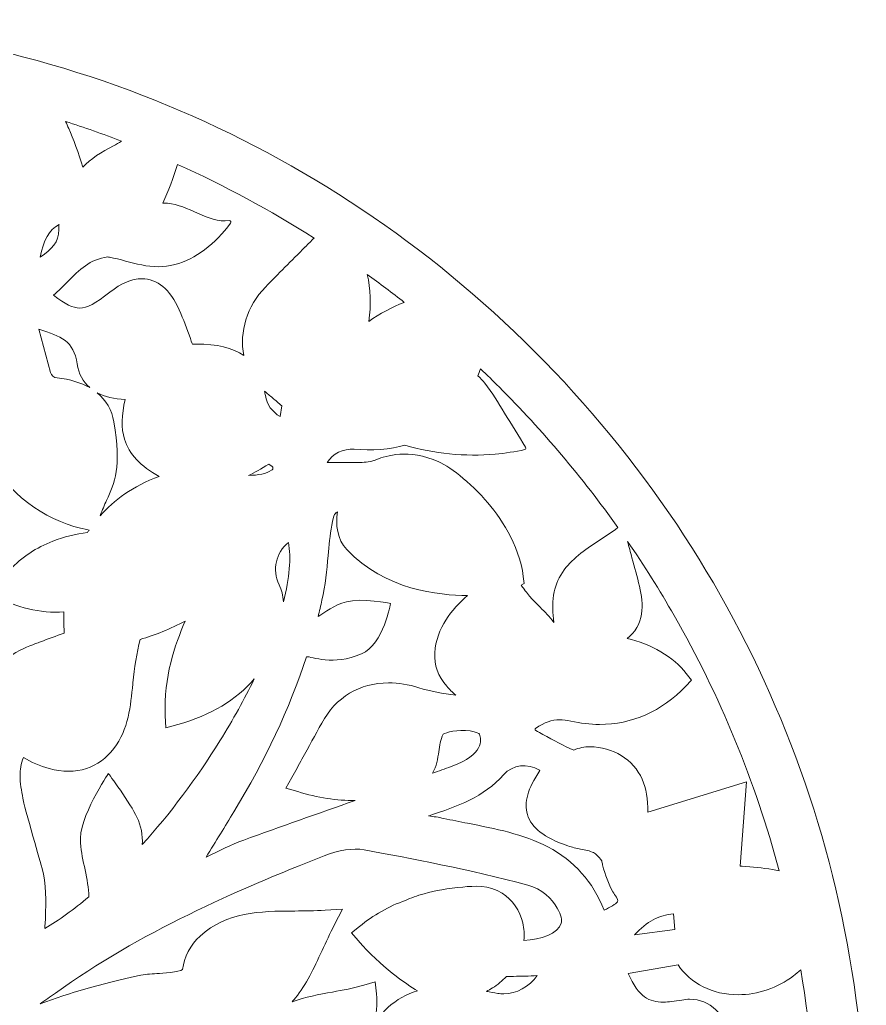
# Model space of a CAD drawing. Header units: millimetres. Extents: x -978 to 1415, y -113 to 605.
# Drawn here: x 1158.3 to 1414.6, y 306.6 to 605 of the extents above; entities that cross this region are included whole.
import ezdxf

# ---------------------------------------------------------------- set-up
doc = ezdxf.new("R2010")
doc.units = ezdxf.units.MM
doc.header["$MEASUREMENT"] = 0
doc.layers.add('Layer 1', color=7, linetype='Continuous')

msp = doc.modelspace()

# ---------------------------------------------------------------- linework, layer by layer
at = {"layer": 'Layer 1', "lineweight": 0}
for points, knots in [([(1314.18, 504.58), (1249.42, 569.34), (1163.31, 605.01), (1071.72, 605.01), (980.12, 605.01), (894.02, 569.34), (829.25, 504.58), (764.48, 439.81), (728.82, 353.7), (728.82, 262.11), (728.82, 170.52), (764.48, 84.41), (829.25, 19.64), (894.02, -45.12), (980.12, -80.79), (1071.72, -80.79), (1163.31, -80.79), (1249.42, -45.12), (1314.18, 19.64), (1378.95, 84.41), (1414.62, 170.52), (1414.62, 262.11), (1414.62, 353.7), (1378.95, 439.81), (1314.18, 504.58)], [0, 0, 0, 0, 1, 1, 1, 2, 2, 2, 3, 3, 3, 4, 4, 4, 5, 5, 5, 6, 6, 6, 7, 7, 7, 8, 8, 8, 8]), ([(1189.06, 568.27), (1188.31, 567.75), (1187.52, 567.25), (1186.7, 566.85), (1182.91, 565), (1179.83, 562.87), (1177.38, 560.37), (1176.19, 564.59), (1174.46, 568.94), (1173.1, 572.09), (1172.79, 572.8), (1172.48, 573.51), (1172.16, 574.21), (1177.83, 572.39), (1183.5, 570.4), (1189.06, 568.27)], [0, 0, 0, 0, 1, 1, 1, 2, 2, 2, 3, 3, 3, 4, 4, 4, 5, 5, 5, 5]), ([(1172.74, 525.63), (1176.34, 529.31), (1179.47, 532.49), (1184.95, 533.2), (1185.11, 533.17), (1185.26, 533.15), (1185.42, 533.12), (1188.72, 532.5), (1191.91, 531.43), (1195.2, 530.77), (1198.54, 530.1), (1201.87, 530.01), (1205.19, 530.86), (1208.46, 531.69), (1211.52, 533.3), (1214.22, 535.33), (1217.23, 537.6), (1219.82, 540.4), (1222.12, 543.38), (1222.36, 543.69), (1222.16, 544.23), (1221.73, 544.18), (1218.36, 543.77), (1215.14, 545.07), (1212.13, 546.43), (1209.2, 547.75), (1206.25, 549.14), (1203, 549.43), (1202.53, 549.47), (1202.07, 549.49), (1201.61, 549.5), (1203.36, 553.17), (1204.71, 557.1), (1206.06, 561.21), (1220.29, 554.81), (1234.18, 547.3), (1247.4, 538.88), (1246.51, 538), (1245.65, 537.13), (1244.79, 536.28), (1244.79, 536.28), (1244.72, 536.21), (1244.72, 536.21), (1240.5, 532.01), (1236.53, 528.05), (1232.65, 524.05), (1227.06, 518.29), (1224.72, 510.43), (1226.1, 503.37), (1222.72, 505.73), (1218.02, 506.82), (1211.75, 506.82), (1211.36, 506.82), (1210.95, 506.81), (1210.54, 506.8), (1210.33, 507.37), (1210.13, 507.93), (1209.93, 508.49), (1208.91, 511.34), (1207.85, 514.28), (1206.57, 517.15), (1203.76, 523.41), (1199.95, 526.59), (1195.24, 526.59), (1192.21, 526.59), (1189.04, 525.25), (1185.55, 522.51), (1181.16, 519.07), (1178.6, 517.73), (1176.42, 517.73), (1174.44, 517.73), (1172.09, 518.87), (1168.53, 521.6), (1170.05, 522.89), (1171.41, 524.28), (1172.74, 525.63)], [0, 0, 0, 0, 1, 1, 1, 2, 2, 2, 3, 3, 3, 4, 4, 4, 5, 5, 5, 6, 6, 6, 7, 7, 7, 8, 8, 8, 9, 9, 9, 10, 10, 10, 11, 11, 11, 12, 12, 12, 13, 13, 13, 14, 14, 14, 15, 15, 15, 16, 16, 16, 17, 17, 17, 18, 18, 18, 19, 19, 19, 20, 20, 20, 21, 21, 21, 22, 22, 22, 23, 23, 23, 24, 24, 24, 25, 25, 25, 25]), ([(1170.16, 542.99), (1170.14, 542.5), (1170.13, 542.01), (1170.13, 541.52), (1170.15, 537.5), (1168.04, 535.63), (1164.44, 533.17), (1165.52, 538.07), (1167.1, 541.48), (1170.16, 542.99)], [0, 0, 0, 0, 1, 1, 1, 2, 2, 2, 3, 3, 3, 3]), ([(1274.72, 519.41), (1270.93, 518.02), (1267.36, 516.1), (1263.94, 513.61), (1264.7, 518.74), (1264.56, 523.47), (1263.51, 527.92), (1267.28, 525.18), (1271.04, 522.33), (1274.72, 519.41)], [0, 0, 0, 0, 1, 1, 1, 2, 2, 2, 3, 3, 3, 3]), ([(1175.66, 500.84), (1176.1, 497.85), (1177.41, 495.42), (1179.45, 493.63), (1176.79, 495.16), (1173.48, 496.15), (1169.59, 496.55), (1168.64, 496.65), (1167.87, 497.29), (1167.62, 498.19), (1167.62, 498.19), (1164.03, 511.29), (1164.03, 511.29), (1170.85, 509.13), (1174.62, 507.82), (1175.66, 500.84)], [0, 0, 0, 0, 1, 1, 1, 2, 2, 2, 3, 3, 3, 4, 4, 4, 5, 5, 5, 5]), ([(1259.58, 474.95), (1264.45, 474.59), (1270.78, 474.88), (1274.91, 476.21), (1283.78, 473.64), (1293.04, 472.66), (1302.26, 473.49), (1305.27, 473.77), (1308.26, 474.23), (1311.21, 474.85), (1311.53, 474.92), (1311.59, 475.34), (1311.45, 475.58), (1309.33, 479.02), (1307.21, 482.47), (1305.08, 485.91), (1303.19, 488.97), (1301.42, 492.18), (1299.12, 494.97), (1298.46, 495.77), (1297.75, 496.52), (1297, 497.2), (1297.28, 497.88), (1297.56, 498.58), (1297.81, 499.31), (1299.76, 497.46), (1301.64, 495.62), (1303.42, 493.85), (1316.64, 480.62), (1328.67, 466.38), (1339.39, 451.27), (1335.57, 448.29), (1331.24, 446.02), (1327.49, 442.92), (1325.64, 441.4), (1323.93, 439.69), (1322.59, 437.69), (1321.2, 435.62), (1320.29, 433.31), (1319.92, 430.84), (1319.5, 428.09), (1319.66, 425.3), (1320, 422.55), (1318.76, 424.28), (1317.27, 425.75), (1315.86, 427.13), (1315.05, 427.92), (1314.21, 428.73), (1313.44, 429.59), (1312.78, 430.31), (1311.94, 431.41), (1311.03, 432.59), (1310.71, 433.01), (1310.39, 433.43), (1310.06, 433.85), (1310.06, 433.85), (1311.05, 434.31), (1311.05, 434.31), (1311.05, 434.31), (1310.76, 436.48), (1310.76, 436.48), (1309.45, 446.31), (1303.72, 454.56), (1299.14, 459.76), (1293.34, 466.34), (1287.11, 470.59), (1283.5, 471.88), (1274.48, 475.11), (1268.24, 472.64), (1265.86, 471.69), (1265.71, 471.63), (1265.57, 471.58), (1265.46, 471.53), (1264.09, 471.03), (1262.34, 470.99), (1260.8, 470.99), (1260.48, 470.99), (1260.15, 470.99), (1259.83, 471), (1259.83, 471), (1259.7, 471), (1259.7, 471), (1259.36, 471), (1259.03, 471), (1258.69, 471), (1258.08, 471), (1257.58, 470.99), (1257.13, 470.98), (1256.19, 470.94), (1255.18, 470.93), (1253.87, 470.93), (1253.09, 470.93), (1252.26, 470.93), (1251.36, 470.94), (1253.09, 473.64), (1256.18, 475.2), (1259.58, 474.95)], [0, 0, 0, 0, 1, 1, 1, 2, 2, 2, 3, 3, 3, 4, 4, 4, 5, 5, 5, 6, 6, 6, 7, 7, 7, 8, 8, 8, 9, 9, 9, 10, 10, 10, 11, 11, 11, 12, 12, 12, 13, 13, 13, 14, 14, 14, 15, 15, 15, 16, 16, 16, 17, 17, 17, 18, 18, 18, 19, 19, 19, 20, 20, 20, 21, 21, 21, 22, 22, 22, 23, 23, 23, 24, 24, 24, 25, 25, 25, 26, 26, 26, 27, 27, 27, 28, 28, 28, 29, 29, 29, 30, 30, 30, 31, 31, 31, 32, 32, 32, 32]), ([(1237.14, 484.9), (1234.72, 486.21), (1233.06, 488.53), (1232.65, 491.23), (1232.58, 491.69), (1232.5, 492.14), (1232.41, 492.58), (1233.19, 491.88), (1234.02, 491.19), (1234.89, 490.46), (1235.77, 489.73), (1236.68, 488.97), (1237.6, 488.15), (1237.6, 488.15), (1237.14, 484.9), (1237.14, 484.9)], [0, 0, 0, 0, 1, 1, 1, 2, 2, 2, 3, 3, 3, 4, 4, 4, 5, 5, 5, 5]), ([(1189.99, 478.05), (1191.39, 473.46), (1194.75, 469.86), (1200.51, 466.76), (1192.51, 463.82), (1186.75, 459.51), (1182.62, 454.83), (1183.25, 456.59), (1183.92, 458.05), (1184.58, 459.49), (1187.04, 464.84), (1189.16, 469.46), (1186.78, 483.24), (1186.16, 486.86), (1184.43, 489.83), (1181.73, 492.06), (1184.02, 490.83), (1186.88, 490.15), (1190.22, 490.08), (1189.04, 485.27), (1188.97, 481.41), (1189.99, 478.05)], [0, 0, 0, 0, 1, 1, 1, 2, 2, 2, 3, 3, 3, 4, 4, 4, 5, 5, 5, 6, 6, 6, 7, 7, 7, 7]), ([(1146.99, 465.96), (1146.99, 465.96), (1146.99, 469.56), (1146.99, 469.56), (1146.99, 469.56), (1143.45, 468.91), (1143.45, 468.91), (1143.23, 468.87), (1142.86, 468.81), (1142.38, 468.74), (1145.07, 470.06), (1147.48, 471.75), (1149.59, 473.78), (1150.03, 472.48), (1150.52, 471.27), (1150.95, 470.27), (1155.07, 460.64), (1168.54, 452.34), (1178.55, 450.64), (1178.55, 450.64), (1179.29, 450.51), (1179.29, 450.51), (1179.12, 450.26), (1178.96, 450.01), (1178.8, 449.75), (1175.22, 449.28), (1171.68, 448.44), (1168.31, 447.14), (1163.4, 445.24), (1158.86, 442.33), (1155.3, 438.43), (1153.37, 436.32), (1151.76, 433.94), (1150.57, 431.34), (1150.42, 431.01), (1150.7, 430.74), (1150.98, 430.74), (1150.98, 430.74), (1150.98, 430.74), (1150.98, 430.74), (1157.15, 426.94), (1164.45, 425.28), (1171.65, 425.73), (1171.53, 422.93), (1171.65, 420.69), (1171.77, 419.31), (1169.19, 418.42), (1166.84, 417.56), (1164.6, 416.69), (1164.39, 416.61), (1164.14, 416.52), (1163.86, 416.41), (1163.86, 416.41), (1163.81, 416.4), (1163.81, 416.4), (1160.16, 415.06), (1151.62, 411.93), (1148.94, 404.36), (1147.35, 399.84), (1148.18, 394.7), (1151.4, 389.06), (1151.23, 388.74), (1151.06, 388.4), (1150.92, 388.03), (1147.18, 378.53), (1147.72, 374.51), (1148.24, 370.62), (1148.3, 370.22), (1148.35, 369.82), (1148.4, 369.41), (1142.69, 372.69), (1136.25, 374.43), (1129.77, 374.43), (1127.35, 374.43), (1124.92, 374.18), (1122.57, 373.69), (1122.04, 373.58), (1121.53, 373.47), (1121.04, 373.35), (1121.19, 377.43), (1119.59, 381.56), (1116.62, 384.4), (1112.49, 388.35), (1098.77, 393.91), (1099.86, 392.17), (1102.96, 387.29), (1101.41, 380.88), (1104.48, 375.91), (1106.25, 373.03), (1108.96, 371.26), (1111.96, 370.05), (1108.15, 368.63), (1104.61, 367.95), (1101.03, 367.95), (1098.8, 367.95), (1096.55, 368.2), (1094.14, 368.72), (1091.69, 369.24), (1089.23, 369.42), (1086.86, 369.6), (1081.97, 369.96), (1077.68, 370.28), (1073.84, 373.23), (1073.87, 373.25), (1073.89, 373.27), (1073.92, 373.3), (1075.75, 374.94), (1077.65, 376.65), (1079.62, 378.16), (1087.87, 384.51), (1090.24, 391.82), (1087.3, 401.85), (1086.84, 403.43), (1087.88, 407.56), (1090.71, 412.1), (1093.1, 415.93), (1095.71, 418.23), (1096.95, 418.44), (1098, 418.62), (1100.02, 417.75), (1101.69, 415.77), (1103.07, 414.14), (1103.79, 412.27), (1103.56, 410.91), (1103.08, 408.05), (1101.63, 399.35), (1109.76, 394.17), (1111.87, 392.82), (1113.76, 392.24), (1116.38, 391.43), (1116.38, 391.43), (1116.59, 391.36), (1116.59, 391.36), (1119.15, 390.57), (1133.98, 388.3), (1137.76, 390.59), (1137.76, 390.59), (1139.6, 391.71), (1139.6, 391.71), (1139.6, 391.71), (1139.14, 393.8), (1139.14, 393.8), (1138.81, 395.31), (1138.54, 396.9), (1138.26, 398.59), (1137.26, 404.66), (1136.12, 411.54), (1131.16, 417.45), (1128.43, 420.71), (1124.86, 421.41), (1121.52, 421.5), (1123.68, 421.7), (1124.56, 421.81), (1125.07, 421.96), (1144.85, 427.59), (1146.99, 454.6), (1146.99, 465.96)], [0, 0, 0, 0, 1, 1, 1, 2, 2, 2, 3, 3, 3, 4, 4, 4, 5, 5, 5, 6, 6, 6, 7, 7, 7, 8, 8, 8, 9, 9, 9, 10, 10, 10, 11, 11, 11, 12, 12, 12, 13, 13, 13, 14, 14, 14, 15, 15, 15, 16, 16, 16, 17, 17, 17, 18, 18, 18, 19, 19, 19, 20, 20, 20, 21, 21, 21, 22, 22, 22, 23, 23, 23, 24, 24, 24, 25, 25, 25, 26, 26, 26, 27, 27, 27, 28, 28, 28, 29, 29, 29, 30, 30, 30, 31, 31, 31, 32, 32, 32, 33, 33, 33, 34, 34, 34, 35, 35, 35, 36, 36, 36, 37, 37, 37, 38, 38, 38, 39, 39, 39, 40, 40, 40, 41, 41, 41, 42, 42, 42, 43, 43, 43, 44, 44, 44, 45, 45, 45, 46, 46, 46, 47, 47, 47, 48, 48, 48, 49, 49, 49, 50, 50, 50, 51, 51, 51, 52, 52, 52, 52]), ([(1233.68, 470.48), (1233.68, 470.48), (1234.69, 469.76), (1234.69, 469.76), (1234.87, 469.63), (1234.96, 469.46), (1234.95, 469.24), (1234.95, 469.02), (1234.85, 468.84), (1234.67, 468.72), (1234.67, 468.72), (1234.46, 468.59), (1234.46, 468.59), (1232.91, 467.6), (1230.58, 467.08), (1227.55, 467.05), (1229.35, 467.87), (1231.37, 468.98), (1233.68, 470.48)], [0, 0, 0, 0, 1, 1, 1, 2, 2, 2, 3, 3, 3, 4, 4, 4, 5, 5, 5, 6, 6, 6, 6]), ([(1249.79, 429.3), (1250.81, 433.77), (1251.24, 438.34), (1251.66, 442.76), (1251.95, 445.8), (1252.24, 448.94), (1252.73, 451.94), (1253.26, 455.28), (1253.97, 455.9), (1254.5, 456.01), (1253.83, 452.23), (1254.42, 447.64), (1257.28, 444.63), (1268.96, 432.36), (1285.25, 430.67), (1293.82, 430.73), (1289.13, 426.28), (1284.42, 421.1), (1283.95, 413.29), (1283.73, 409.7), (1284.95, 406.31), (1287.57, 403.23), (1288.36, 402.3), (1289.26, 401.41), (1290.3, 400.53), (1286.46, 401.01), (1282.64, 401.64), (1279.1, 402.76), (1276, 403.75), (1272.93, 404.25), (1269.97, 404.25), (1261.17, 404.25), (1253.97, 399.91), (1249.7, 392.03), (1247.76, 388.47), (1245.81, 384.93), (1243.73, 381.17), (1242.75, 379.39), (1241.74, 377.55), (1240.68, 375.62), (1240.68, 375.62), (1238.89, 372.38), (1238.89, 372.38), (1238.89, 372.38), (1242.44, 371.31), (1242.44, 371.31), (1248.48, 369.48), (1254.32, 368.57), (1259.81, 368.61), (1248.74, 364.73), (1237.3, 360.72), (1226.08, 356.62), (1222.25, 355.22), (1218.67, 353.49), (1214.71, 351.5), (1217.7, 356.37), (1220.4, 360.78), (1223.1, 365.2), (1232.67, 380.87), (1239.93, 396.37), (1245.07, 412.16), (1246.65, 412.28), (1253.22, 409.3), (1261.72, 413.02), (1268.48, 415.98), (1270.56, 428.32), (1270.56, 428.32), (1270.56, 428.32), (1261.73, 430.02), (1257.17, 428.8), (1253.24, 427.75), (1250.9, 425.74), (1248.59, 424.33), (1249.02, 425.98), (1249.42, 427.64), (1249.79, 429.3)], [0, 0, 0, 0, 1, 1, 1, 2, 2, 2, 3, 3, 3, 4, 4, 4, 5, 5, 5, 6, 6, 6, 7, 7, 7, 8, 8, 8, 9, 9, 9, 10, 10, 10, 11, 11, 11, 12, 12, 12, 13, 13, 13, 14, 14, 14, 15, 15, 15, 16, 16, 16, 17, 17, 17, 18, 18, 18, 19, 19, 19, 20, 20, 20, 21, 21, 21, 22, 22, 22, 23, 23, 23, 24, 24, 24, 25, 25, 25, 25]), ([(1239.63, 446.79), (1240.48, 442.1), (1239.98, 435.98), (1238.16, 428.8), (1237.99, 430.6), (1237.53, 432.41), (1236.8, 433.97), (1234.65, 438.59), (1235.8, 443.53), (1239.63, 446.79)], [0, 0, 0, 0, 1, 1, 1, 2, 2, 2, 3, 3, 3, 3]), ([(1345.92, 433.49), (1345.25, 436.39), (1344.42, 439.25), (1343.65, 442.13), (1343.21, 443.78), (1342.76, 445.43), (1342.32, 447.08), (1347.33, 439.79), (1352.03, 432.31), (1356.42, 424.65), (1370.32, 400.37), (1381.03, 374.38), (1388.26, 347.35), (1387.55, 347.5), (1386.89, 347.63), (1386.23, 347.74), (1383.11, 348.27), (1380.03, 348.51), (1377.05, 348.75), (1376.84, 348.76), (1376.63, 348.78), (1376.43, 348.8), (1376.43, 348.8), (1378.32, 374.27), (1378.32, 374.27), (1378.32, 374.27), (1348.44, 365.11), (1348.44, 365.11), (1348.56, 369.05), (1348, 372.32), (1346.75, 375.08), (1344.05, 381.03), (1337.87, 384.88), (1330.97, 384.9), (1329.23, 384.9), (1327.61, 384.57), (1326.02, 383.9), (1323, 385.18), (1319.95, 386.86), (1316.72, 388.65), (1315.99, 389.05), (1315.26, 389.45), (1314.52, 389.86), (1314.4, 389.92), (1314.35, 390.01), (1314.34, 390.14), (1314.33, 390.27), (1314.38, 390.36), (1314.48, 390.43), (1317.29, 392.33), (1319.34, 393.07), (1321.78, 393.07), (1322.81, 393.07), (1323.91, 392.94), (1325.14, 392.66), (1328.05, 391.99), (1330.98, 391.66), (1333.83, 391.66), (1343.67, 391.66), (1352.69, 395.64), (1359.89, 403.17), (1359.89, 403.17), (1361.67, 405.02), (1361.67, 405.02), (1361.67, 405.02), (1360.12, 407.06), (1360.12, 407.06), (1356.27, 412.11), (1349.34, 416.11), (1342.18, 417.71), (1344.55, 419.35), (1346.12, 422.31), (1346.55, 425.06), (1346.98, 427.88), (1346.56, 430.74), (1345.92, 433.49)], [0, 0, 0, 0, 1, 1, 1, 2, 2, 2, 3, 3, 3, 4, 4, 4, 5, 5, 5, 6, 6, 6, 7, 7, 7, 8, 8, 8, 9, 9, 9, 10, 10, 10, 11, 11, 11, 12, 12, 12, 13, 13, 13, 14, 14, 14, 15, 15, 15, 16, 16, 16, 17, 17, 17, 18, 18, 18, 19, 19, 19, 20, 20, 20, 21, 21, 21, 22, 22, 22, 23, 23, 23, 24, 24, 24, 25, 25, 25, 25]), ([(1186.76, 384.38), (1191.2, 390.25), (1191.86, 397.21), (1192.5, 403.93), (1192.5, 403.93), (1192.53, 404.23), (1192.53, 404.23), (1192.97, 408.82), (1193.71, 413.24), (1194.72, 417.4), (1199.2, 418.65), (1203.92, 420.58), (1208.41, 422.97), (1205.15, 415.73), (1201.9, 405.94), (1202.32, 394.41), (1202.32, 394.41), (1202.46, 390.59), (1202.46, 390.59), (1202.46, 390.59), (1206.14, 391.64), (1206.14, 391.64), (1216.2, 394.51), (1223.88, 399.07), (1229.28, 405.42), (1226.33, 399.35), (1222.85, 393.07), (1218.91, 386.73), (1211.75, 375.22), (1203.68, 364.5), (1195.38, 355.27), (1195.53, 358.14), (1195, 360.99), (1193.77, 363.61), (1191.87, 367.62), (1185.12, 376.83), (1185.12, 376.83), (1185.12, 376.83), (1176.02, 363.43), (1176.63, 355.77), (1177.06, 350.35), (1179.17, 344.89), (1179.18, 339.45), (1174.64, 335.63), (1170.17, 332.41), (1165.87, 329.89), (1165.89, 330.33), (1165.91, 330.77), (1165.94, 331.2), (1166.2, 336.21), (1166.46, 341.4), (1165.42, 346.46), (1165.09, 348.05), (1164.04, 351.7), (1162.82, 355.96), (1161.39, 360.93), (1159.77, 366.57), (1159.33, 368.88), (1159.33, 368.88), (1159.25, 369.33), (1159.25, 369.33), (1158.82, 371.59), (1158.37, 373.93), (1158.36, 376.14), (1158.35, 377.89), (1158.69, 379.75), (1159.36, 381.68), (1161.81, 380.16), (1164.42, 379.03), (1167.15, 378.31), (1171.18, 377.24), (1175.09, 377.24), (1178.46, 378.32), (1181.67, 379.34), (1184.54, 381.43), (1186.76, 384.38)], [0, 0, 0, 0, 1, 1, 1, 2, 2, 2, 3, 3, 3, 4, 4, 4, 5, 5, 5, 6, 6, 6, 7, 7, 7, 8, 8, 8, 9, 9, 9, 10, 10, 10, 11, 11, 11, 12, 12, 12, 13, 13, 13, 14, 14, 14, 15, 15, 15, 16, 16, 16, 17, 17, 17, 18, 18, 18, 19, 19, 19, 20, 20, 20, 21, 21, 21, 22, 22, 22, 23, 23, 23, 24, 24, 24, 25, 25, 25, 25]), ([(1283.22, 376.86), (1284.53, 379), (1284.86, 381.34), (1285.15, 383.41), (1285.4, 385.25), (1285.65, 386.99), (1286.47, 388.73), (1287.27, 389.22), (1290.86, 390.19), (1294.62, 389.69), (1296.62, 389.42), (1297.4, 388.87), (1297.53, 388.71), (1297.97, 386.99), (1299.01, 382.55), (1288.95, 378.92), (1287.05, 378.23), (1285.13, 377.54), (1283.22, 376.86)], [0, 0, 0, 0, 1, 1, 1, 2, 2, 2, 3, 3, 3, 4, 4, 4, 5, 5, 5, 6, 6, 6, 6]), ([(1339.23, 337.94), (1338.71, 337.28), (1337.1, 336.37), (1335.22, 335.42), (1331.78, 344.11), (1326.19, 350.38), (1318.18, 354.58), (1310.76, 358.46), (1302.2, 360.12), (1293.9, 361.74), (1291.51, 362.2), (1289.04, 362.69), (1286.67, 363.21), (1285.15, 363.54), (1283.64, 363.78), (1282.06, 363.97), (1282.12, 363.99), (1282.18, 364.01), (1282.24, 364.03), (1290.74, 366.89), (1298.77, 369.59), (1304.84, 376.48), (1307.48, 379.47), (1312.11, 380.03), (1315.62, 377.78), (1315.62, 377.78), (1315.79, 377.68), (1315.79, 377.68), (1312.08, 372.19), (1310.92, 368.04), (1312.02, 364.37), (1313.23, 360.35), (1316.99, 357.43), (1324.22, 354.9), (1325.54, 354.45), (1326.84, 354.19), (1328.1, 353.95), (1329.57, 353.67), (1330.96, 353.4), (1331.97, 352.85), (1332.75, 352.43), (1333.6, 351.61), (1334.5, 350.41), (1334.59, 349.98), (1334.68, 349.55), (1334.78, 349.13), (1335.54, 346.05), (1336.58, 343.32), (1337.88, 341.02), (1338.19, 340.46), (1338.56, 339.92), (1338.98, 339.41), (1339.45, 338.23), (1339.38, 338.13), (1339.23, 337.94)], [0, 0, 0, 0, 1, 1, 1, 2, 2, 2, 3, 3, 3, 4, 4, 4, 5, 5, 5, 6, 6, 6, 7, 7, 7, 8, 8, 8, 9, 9, 9, 10, 10, 10, 11, 11, 11, 12, 12, 12, 13, 13, 13, 14, 14, 14, 15, 15, 15, 16, 16, 16, 17, 17, 17, 18, 18, 18, 18]), ([(1310.91, 326.26), (1311.11, 328.05), (1311.02, 329.83), (1310.62, 331.58), (1309.77, 335.29), (1307.48, 338.58), (1304.33, 340.61), (1300.36, 343.16), (1295.81, 342.75), (1292.48, 342.44), (1287.85, 342.02), (1284.11, 341.38), (1280.73, 340.42), (1278.55, 339.8), (1276.7, 339.14), (1275.09, 338.41), (1270.07, 336.61), (1265.38, 333.95), (1261.13, 330.5), (1261.13, 330.5), (1258.72, 328.55), (1258.72, 328.55), (1258.72, 328.55), (1260.75, 326.21), (1260.75, 326.21), (1267.61, 318.31), (1275.37, 312.98), (1278.67, 310.97), (1275.31, 310), (1272.41, 308.36), (1269.78, 305.97), (1268.33, 304.65), (1266.96, 303.12), (1265.6, 301.27), (1266.31, 303.85), (1266.6, 306.78), (1266.28, 310.12), (1266.28, 310.12), (1265.94, 313.75), (1265.94, 313.75), (1265.94, 313.75), (1262.45, 312.72), (1262.45, 312.72), (1259.36, 311.81), (1256.1, 311.22), (1252.96, 310.65), (1248.91, 309.91), (1244.78, 309.16), (1240.76, 307.72), (1241.09, 308.06), (1241.41, 308.43), (1241.72, 308.81), (1245.07, 312.97), (1247.27, 317.71), (1249.82, 323.2), (1250.99, 325.72), (1252.21, 328.33), (1253.62, 331.05), (1253.62, 331.05), (1256.04, 335.74), (1256.04, 335.74), (1256.04, 335.74), (1250.78, 335.42), (1250.78, 335.42), (1247.61, 335.24), (1244.53, 335.21), (1241.55, 335.18), (1241.55, 335.18), (1241.54, 335.18), (1241.54, 335.18), (1230.63, 335.09), (1221.21, 335.01), (1212.86, 327.58), (1210.06, 325.09), (1207.96, 321.06), (1207.6, 317.48), (1206.55, 316.66), (1201.5, 316.35), (1199.81, 316.24), (1197.8, 316.11), (1195.9, 316), (1194.41, 315.67), (1182.13, 312.97), (1173.76, 310.49), (1164.43, 307.06), (1165.96, 308.11), (1167.52, 309.18), (1169.05, 310.28), (1194.91, 328.85), (1223.47, 341.27), (1250.47, 351.92), (1254.76, 353.61), (1259.26, 354.28), (1262.52, 353.69), (1276.26, 351.21), (1294.32, 347.76), (1312.11, 343.05), (1316.37, 341.93), (1319.52, 338.71), (1321.05, 336.08), (1322.28, 333.95), (1322.47, 332.27), (1322.26, 331.47), (1321.43, 328.37), (1315.99, 326.45), (1310.91, 326.26)], [0, 0, 0, 0, 1, 1, 1, 2, 2, 2, 3, 3, 3, 4, 4, 4, 5, 5, 5, 6, 6, 6, 7, 7, 7, 8, 8, 8, 9, 9, 9, 10, 10, 10, 11, 11, 11, 12, 12, 12, 13, 13, 13, 14, 14, 14, 15, 15, 15, 16, 16, 16, 17, 17, 17, 18, 18, 18, 19, 19, 19, 20, 20, 20, 21, 21, 21, 22, 22, 22, 23, 23, 23, 24, 24, 24, 25, 25, 25, 26, 26, 26, 27, 27, 27, 28, 28, 28, 29, 29, 29, 30, 30, 30, 31, 31, 31, 32, 32, 32, 33, 33, 33, 34, 34, 34, 35, 35, 35, 35]), ([(1356.61, 329.59), (1356.61, 329.59), (1344.41, 327.97), (1344.41, 327.97), (1348.13, 332), (1351.84, 333.97), (1356.24, 334.32), (1356.24, 334.32), (1356.61, 329.59), (1356.61, 329.59)], [0, 0, 0, 0, 1, 1, 1, 2, 2, 2, 3, 3, 3, 3]), ([(1393.24, 214.87), (1389.49, 217.31), (1385.82, 218.49), (1382.01, 218.49), (1378.39, 218.49), (1374.83, 217.42), (1371.1, 215.22), (1370.55, 214.9), (1369.63, 214.75), (1368.2, 214.75), (1368.2, 214.75), (1368.16, 214.75), (1368.16, 214.75), (1367.51, 214.75), (1366.89, 215), (1366.42, 215.47), (1365.96, 215.94), (1365.71, 216.54), (1365.72, 217.18), (1365.72, 218.58), (1365.8, 220.17), (1366.26, 221.47), (1367.55, 221.51), (1368.77, 221.67), (1369.86, 221.81), (1369.86, 221.81), (1369.93, 221.82), (1369.93, 221.82), (1370.21, 221.86), (1370.48, 221.89), (1370.75, 221.92), (1372.94, 222.19), (1375.14, 222.59), (1377.29, 223.11), (1379.86, 223.73), (1382.54, 224.56), (1384.78, 226.4), (1389.66, 230.39), (1391.88, 236.63), (1392.77, 239.99), (1394.28, 245.71), (1393.68, 251.21), (1392.81, 256.31), (1392.66, 257.23), (1392.5, 258.14), (1392.34, 259.06), (1392.34, 259.06), (1392.3, 259.25), (1392.3, 259.25), (1391.95, 261.23), (1391.59, 263.27), (1391.29, 265.28), (1391.17, 266.03), (1391.04, 267.15), (1390.89, 268.34), (1390.09, 275.01), (1389.85, 277.03), (1387.49, 277.7), (1386.29, 278.04), (1385, 277.62), (1384.21, 276.63), (1382.46, 274.44), (1380.25, 272.78), (1377.8, 271.34), (1377.8, 271.34), (1377.8, 273.57), (1377.8, 273.57), (1377.8, 278.81), (1376.42, 284.41), (1375.09, 289.82), (1374.49, 292.26), (1373.93, 294.57), (1373.49, 296.81), (1372.12, 303.89), (1367.26, 308.46), (1361.13, 308.46), (1360.33, 308.46), (1359.53, 308.39), (1358.73, 308.23), (1356.54, 307.82), (1354.72, 307.61), (1353.19, 307.61), (1348.8, 307.61), (1345.84, 309.01), (1342.53, 316.31), (1342.53, 316.31), (1357.68, 318.86), (1357.68, 318.86), (1361.36, 313.19), (1368.05, 309.83), (1375.8, 309.83), (1381.79, 309.83), (1387.73, 311.87), (1392.55, 315.56), (1393.26, 316.11), (1394, 316.71), (1394.78, 317.38), (1397.84, 299.24), (1399.39, 280.67), (1399.39, 262.15), (1399.39, 245.76), (1398.17, 229.3), (1395.77, 213.18), (1394.88, 213.79), (1394.04, 214.35), (1393.24, 214.87)], [0, 0, 0, 0, 1, 1, 1, 2, 2, 2, 3, 3, 3, 4, 4, 4, 5, 5, 5, 6, 6, 6, 7, 7, 7, 8, 8, 8, 9, 9, 9, 10, 10, 10, 11, 11, 11, 12, 12, 12, 13, 13, 13, 14, 14, 14, 15, 15, 15, 16, 16, 16, 17, 17, 17, 18, 18, 18, 19, 19, 19, 20, 20, 20, 21, 21, 21, 22, 22, 22, 23, 23, 23, 24, 24, 24, 25, 25, 25, 26, 26, 26, 27, 27, 27, 28, 28, 28, 29, 29, 29, 30, 30, 30, 31, 31, 31, 32, 32, 32, 33, 33, 33, 34, 34, 34, 35, 35, 35, 35]), ([(1314.97, 315.69), (1312.54, 312.24), (1308.74, 310.07), (1304.85, 310.07), (1304.25, 310.07), (1303.64, 310.12), (1303.05, 310.23), (1301.84, 310.46), (1300.7, 310.66), (1299.6, 310.84), (1300.22, 311.16), (1300.83, 311.5), (1301.42, 311.88), (1302.97, 312.85), (1304.4, 314.03), (1305.66, 315.38), (1306.35, 315.39), (1307.06, 315.39), (1307.76, 315.4), (1310.12, 315.41), (1312.54, 315.43), (1314.97, 315.69)], [0, 0, 0, 0, 1, 1, 1, 2, 2, 2, 3, 3, 3, 4, 4, 4, 5, 5, 5, 6, 6, 6, 7, 7, 7, 7])]:
    msp.add_open_spline(points, degree=3, knots=knots, dxfattribs=at)

doc.saveas('drawing.dxf')
